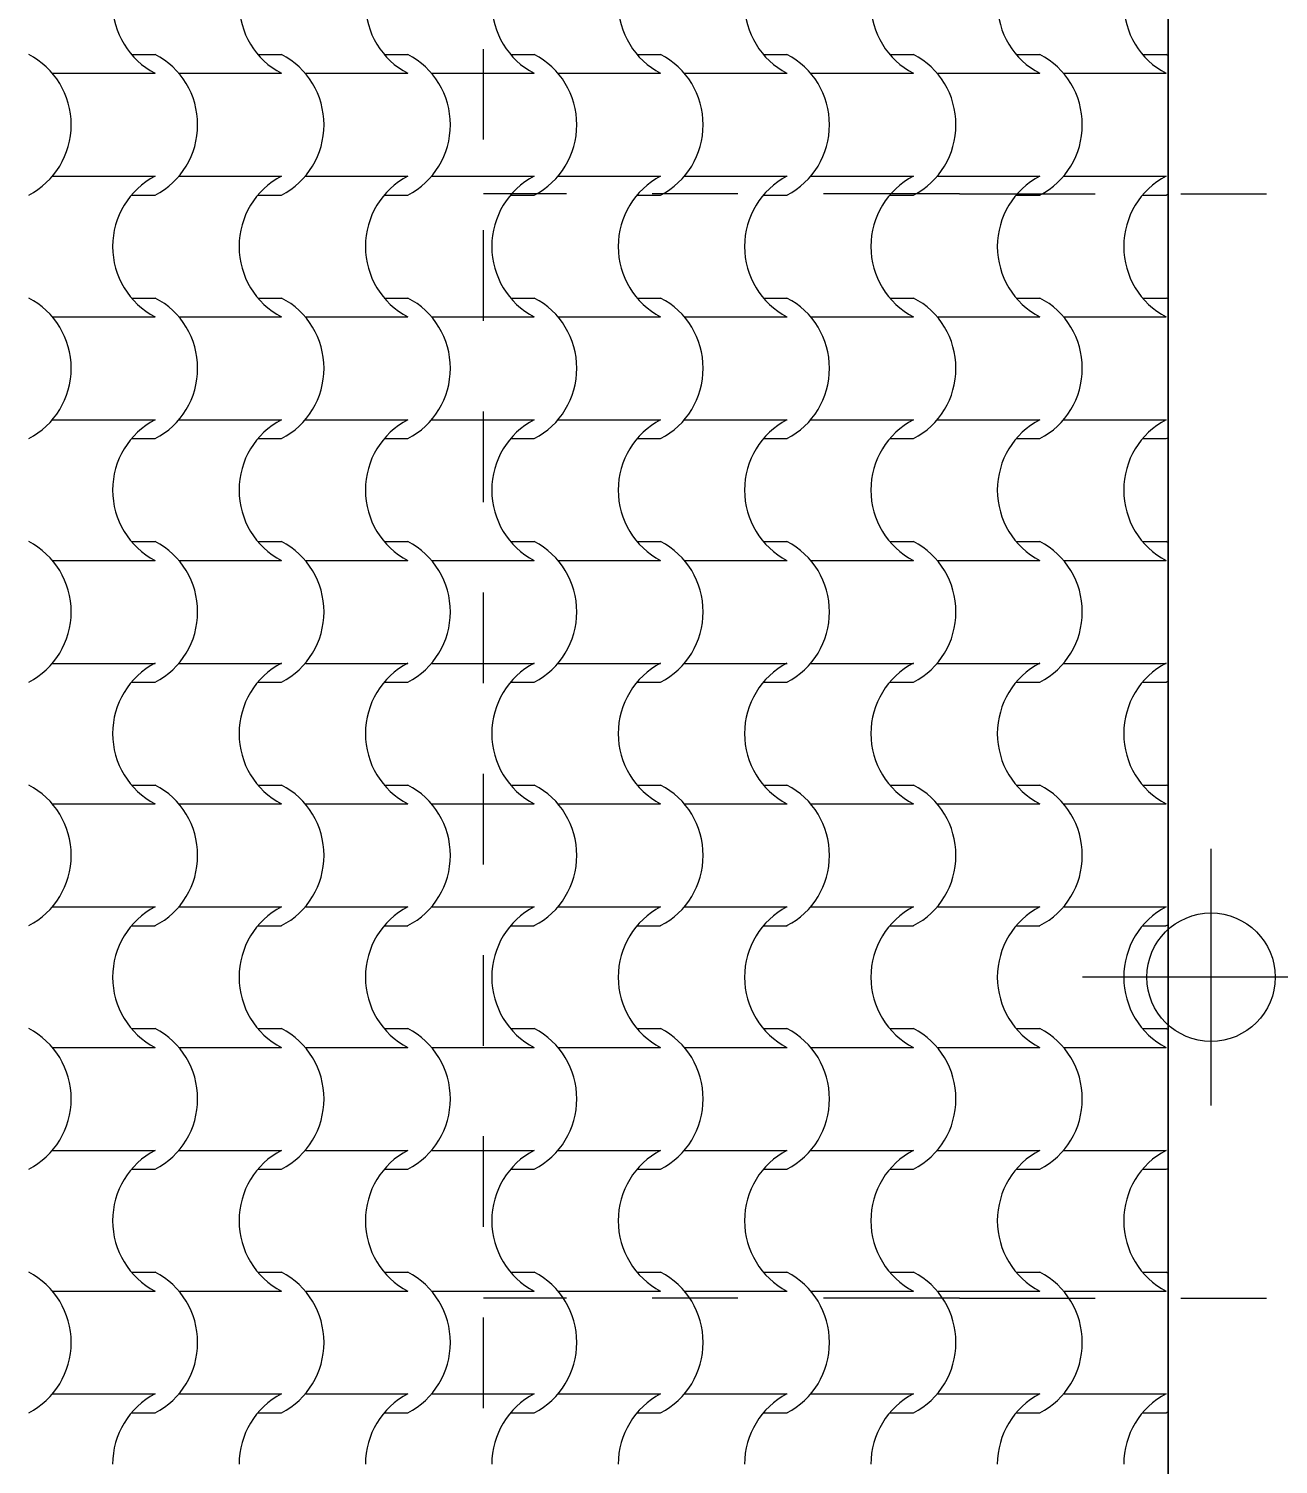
# Model space of a CAD drawing. Header units: metres. Extents: x -41 to 412, y -15 to 25.
# Drawn here: x 141.819 to 143.278, y 11.913 to 13.59 of the extents above; entities that cross this region are included whole.
import ezdxf

# ---------------------------------------------------------------- set-up
doc = ezdxf.new("R2010")
doc.units = ezdxf.units.M
doc.header["$MEASUREMENT"] = 0
doc.linetypes.add('Dashed', pattern=[0.211667, 0.105833, -0.105833])
doc.linetypes.add('Dot & Dashed', pattern=[0.335139, 0.15875, -0.088194, 0, -0.088194])
for name, color, linetype in [('2D Drafting - General', 7, 'Continuous'), ('Dimensioning - General', 7, 'Continuous'), ('Interior - Furniture', 7, 'Continuous'), ('Shell - Roof', 7, 'Continuous'), ('Structural - Grid', 7, 'Continuous')]:
    doc.layers.add(name, color=color, linetype=linetype)
doc.styles.add('GENERATED_STYLE_2', font='arial.ttf')
doc.dimstyles.new('GENERATED_STYLE__1', dxfattribs={"dimtxt": 0.1, "dimasz": 0.0475, "dimexe": 0.18, "dimexo": 0.2, "dimgap": 0.09, "dimtad": 3, "dimzin": 0, "dimdsep": 46, "dimtxsty": 'GENERATED_STYLE_2', "dimblk": 'ARROWHEAD_2', "dimblk1": 'ARROWHEAD_2', "dimblk2": 'ARROWHEAD_2', "dimcen": 0.09, "dimclrd": 256, "dimclre": 256, "dimclrt": 5, "dimazin": 0, "dimtfac": 1, "dimtdec": 4, "dimtmove": 0, "dimatfit": 3, "dimfxl": 1, "dimtolj": 1, "dimtzin": 0, "dimarcsym": 0})

# ---------------------------------------------------------------- blocks, each defined once
blk = doc.blocks.new('*X48', base_point=(152.192, 0))
at = {"layer": 'Shell - Roof', "color": 23, "linetype": 'Continuous', "lineweight": 13, "true_color": 0xbf8080}
for p, q in [((141.9386, 13.5597), (141.9661, 13.5597)), ((142.0862, 13.5597), (142.1138, 13.5597)), ((142.2339, 13.5597), (142.2614, 13.5597)), ((142.3815, 13.5597), (142.409, 13.5597)), ((142.5291, 13.5597), (142.5567, 13.5597)), ((142.6768, 13.5597), (142.7043, 13.5597)), ((142.8244, 13.5597), (142.8519, 13.5597)), ((142.972, 13.5597), (142.9996, 13.5597)), ((143.1197, 13.5597), (143.1472, 13.5597)), ((141.8464, 13.5377), (141.9063, 13.5377)), ((141.9063, 13.5377), (141.9661, 13.5377)), ((141.994, 13.5377), (142.0539, 13.5377)), ((142.0539, 13.5377), (142.1138, 13.5377)), ((142.1417, 13.5377), (142.2015, 13.5377)), ((142.2015, 13.5377), (142.2614, 13.5377)), ((142.2893, 13.5377), (142.3492, 13.5377)), ((142.3492, 13.5377), (142.409, 13.5377)), ((142.4369, 13.5377), (142.4968, 13.5377)), ((142.4968, 13.5377), (142.5567, 13.5377)), ((142.5846, 13.5377), (142.6444, 13.5377)), ((142.6444, 13.5377), (142.7043, 13.5377)), ((142.7322, 13.5377), (142.7921, 13.5377)), ((142.7921, 13.5377), (142.8519, 13.5377)), ((142.8798, 13.5377), (142.9397, 13.5377)), ((142.9397, 13.5377), (142.9996, 13.5377)), ((143.0274, 13.5377), (143.0873, 13.5377)), ((143.0873, 13.5377), (143.1472, 13.5377)), ((141.8464, 13.4175), (141.9063, 13.4175)), ((141.9063, 13.4175), (141.9661, 13.4175)), ((141.994, 13.4175), (142.0539, 13.4175)), ((142.0539, 13.4175), (142.1138, 13.4175)), ((142.1417, 13.4175), (142.2015, 13.4175)), ((142.2015, 13.4175), (142.2614, 13.4175)), ((142.2893, 13.4175), (142.3492, 13.4175)), ((142.3492, 13.4175), (142.409, 13.4175)), ((142.4369, 13.4175), (142.4968, 13.4175)), ((142.4968, 13.4175), (142.5567, 13.4175)), ((142.5846, 13.4175), (142.6444, 13.4175)), ((142.6444, 13.4175), (142.7043, 13.4175)), ((142.7322, 13.4175), (142.7921, 13.4175)), ((142.7921, 13.4175), (142.8519, 13.4175)), ((142.8798, 13.4175), (142.9397, 13.4175)), ((142.9397, 13.4175), (142.9996, 13.4175)), ((143.0274, 13.4175), (143.0873, 13.4175)), ((143.0873, 13.4175), (143.1472, 13.4175)), ((141.9386, 13.3955), (141.9661, 13.3955)), ((142.0862, 13.3955), (142.1138, 13.3955)), ((142.2339, 13.3955), (142.2614, 13.3955)), ((142.3815, 13.3955), (142.409, 13.3955)), ((142.5291, 13.3955), (142.5567, 13.3955)), ((142.6768, 13.3955), (142.7043, 13.3955)), ((142.8244, 13.3955), (142.8519, 13.3955)), ((142.972, 13.3955), (142.9996, 13.3955)), ((143.1197, 13.3955), (143.1472, 13.3955)), ((141.9386, 13.2752), (141.9661, 13.2752)), ((142.0862, 13.2752), (142.1138, 13.2752)), ((142.2339, 13.2752), (142.2614, 13.2752)), ((142.3815, 13.2752), (142.409, 13.2752)), ((142.5291, 13.2752), (142.5567, 13.2752)), ((142.6768, 13.2752), (142.7043, 13.2752)), ((142.8244, 13.2752), (142.8519, 13.2752)), ((142.972, 13.2752), (142.9996, 13.2752)), ((143.1197, 13.2752), (143.1472, 13.2752)), ((141.8464, 13.2532), (141.9063, 13.2532)), ((141.9063, 13.2532), (141.9661, 13.2532)), ((141.994, 13.2532), (142.0539, 13.2532)), ((142.0539, 13.2532), (142.1138, 13.2532)), ((142.1417, 13.2532), (142.2015, 13.2532)), ((142.2015, 13.2532), (142.2614, 13.2532)), ((142.2893, 13.2532), (142.3492, 13.2532)), ((142.3492, 13.2532), (142.409, 13.2532)), ((142.4369, 13.2532), (142.4968, 13.2532)), ((142.4968, 13.2532), (142.5567, 13.2532)), ((142.5846, 13.2532), (142.6444, 13.2532)), ((142.6444, 13.2532), (142.7043, 13.2532)), ((142.7322, 13.2532), (142.7921, 13.2532)), ((142.7921, 13.2532), (142.8519, 13.2532)), ((142.8798, 13.2532), (142.9397, 13.2532)), ((142.9397, 13.2532), (142.9996, 13.2532)), ((143.0274, 13.2532), (143.0873, 13.2532)), ((143.0873, 13.2532), (143.1472, 13.2532)), ((141.8464, 13.133), (141.9063, 13.133)), ((141.9063, 13.133), (141.9661, 13.133)), ((141.994, 13.133), (142.0539, 13.133)), ((142.0539, 13.133), (142.1138, 13.133)), ((142.1417, 13.133), (142.2015, 13.133)), ((142.2015, 13.133), (142.2614, 13.133)), ((142.2893, 13.133), (142.3492, 13.133)), ((142.3492, 13.133), (142.409, 13.133)), ((142.4369, 13.133), (142.4968, 13.133)), ((142.4968, 13.133), (142.5567, 13.133)), ((142.5846, 13.133), (142.6444, 13.133)), ((142.6444, 13.133), (142.7043, 13.133)), ((142.7322, 13.133), (142.7921, 13.133)), ((142.7921, 13.133), (142.8519, 13.133)), ((142.8798, 13.133), (142.9397, 13.133)), ((142.9397, 13.133), (142.9996, 13.133)), ((143.0274, 13.133), (143.0873, 13.133)), ((143.0873, 13.133), (143.1472, 13.133)), ((141.9386, 13.111), (141.9661, 13.111)), ((142.0862, 13.111), (142.1138, 13.111)), ((142.2339, 13.111), (142.2614, 13.111)), ((142.3815, 13.111), (142.409, 13.111)), ((142.5291, 13.111), (142.5567, 13.111)), ((142.6768, 13.111), (142.7043, 13.111)), ((142.8244, 13.111), (142.8519, 13.111)), ((142.972, 13.111), (142.9996, 13.111)), ((143.1197, 13.111), (143.1472, 13.111)), ((141.9386, 12.9908), (141.9661, 12.9908)), ((142.0862, 12.9908), (142.1138, 12.9908)), ((142.2339, 12.9908), (142.2614, 12.9908)), ((142.3815, 12.9908), (142.409, 12.9908)), ((142.5291, 12.9908), (142.5567, 12.9908)), ((142.6768, 12.9908), (142.7043, 12.9908)), ((142.8244, 12.9908), (142.8519, 12.9908)), ((142.972, 12.9908), (142.9996, 12.9908)), ((143.1197, 12.9908), (143.1472, 12.9908)), ((141.8464, 12.9687), (141.9063, 12.9687)), ((141.9063, 12.9687), (141.9661, 12.9687)), ((141.994, 12.9687), (142.0539, 12.9687)), ((142.0539, 12.9687), (142.1138, 12.9687)), ((142.1417, 12.9687), (142.2015, 12.9687)), ((142.2015, 12.9687), (142.2614, 12.9687)), ((142.2893, 12.9687), (142.3492, 12.9687)), ((142.3492, 12.9687), (142.409, 12.9687)), ((142.4369, 12.9687), (142.4968, 12.9687)), ((142.4968, 12.9687), (142.5567, 12.9687)), ((142.5846, 12.9687), (142.6444, 12.9687)), ((142.6444, 12.9687), (142.7043, 12.9687)), ((142.7322, 12.9687), (142.7921, 12.9687)), ((142.7921, 12.9687), (142.8519, 12.9687)), ((142.8798, 12.9687), (142.9397, 12.9687)), ((142.9397, 12.9687), (142.9996, 12.9687)), ((143.0274, 12.9687), (143.0873, 12.9687)), ((143.0873, 12.9687), (143.1472, 12.9687)), ((141.8464, 12.8485), (141.9063, 12.8485)), ((141.9063, 12.8485), (141.9661, 12.8485)), ((141.994, 12.8485), (142.0539, 12.8485)), ((142.0539, 12.8485), (142.1138, 12.8485)), ((142.1417, 12.8485), (142.2015, 12.8485)), ((142.2015, 12.8485), (142.2614, 12.8485)), ((142.2893, 12.8485), (142.3492, 12.8485)), ((142.3492, 12.8485), (142.409, 12.8485)), ((142.4369, 12.8485), (142.4968, 12.8485)), ((142.4968, 12.8485), (142.5567, 12.8485)), ((142.5846, 12.8485), (142.6444, 12.8485)), ((142.6444, 12.8485), (142.7043, 12.8485)), ((142.7322, 12.8485), (142.7921, 12.8485)), ((142.7921, 12.8485), (142.8519, 12.8485)), ((142.8798, 12.8485), (142.9397, 12.8485)), ((142.9397, 12.8485), (142.9996, 12.8485)), ((143.0274, 12.8485), (143.0873, 12.8485)), ((143.0873, 12.8485), (143.1472, 12.8485)), ((141.9386, 12.8265), (141.9661, 12.8265)), ((142.0862, 12.8265), (142.1138, 12.8265)), ((142.2339, 12.8265), (142.2614, 12.8265)), ((142.3815, 12.8265), (142.409, 12.8265)), ((142.5291, 12.8265), (142.5567, 12.8265)), ((142.6768, 12.8265), (142.7043, 12.8265)), ((142.8244, 12.8265), (142.8519, 12.8265)), ((142.972, 12.8265), (142.9996, 12.8265)), ((143.1197, 12.8265), (143.1472, 12.8265)), ((141.9386, 12.7063), (141.9661, 12.7063)), ((142.0862, 12.7063), (142.1138, 12.7063)), ((142.2339, 12.7063), (142.2614, 12.7063)), ((142.3815, 12.7063), (142.409, 12.7063)), ((142.5291, 12.7063), (142.5567, 12.7063)), ((142.6768, 12.7063), (142.7043, 12.7063)), ((142.8244, 12.7063), (142.8519, 12.7063)), ((142.972, 12.7063), (142.9996, 12.7063)), ((143.1197, 12.7063), (143.1472, 12.7063)), ((141.8464, 12.6843), (141.9063, 12.6843)), ((141.9063, 12.6843), (141.9661, 12.6843)), ((141.994, 12.6843), (142.0539, 12.6843)), ((142.0539, 12.6843), (142.1138, 12.6843)), ((142.1417, 12.6843), (142.2015, 12.6843)), ((142.2015, 12.6843), (142.2614, 12.6843)), ((142.2893, 12.6843), (142.3492, 12.6843)), ((142.3492, 12.6843), (142.409, 12.6843)), ((142.4369, 12.6843), (142.4968, 12.6843)), ((142.4968, 12.6843), (142.5567, 12.6843)), ((142.5846, 12.6843), (142.6444, 12.6843)), ((142.6444, 12.6843), (142.7043, 12.6843)), ((142.7322, 12.6843), (142.7921, 12.6843)), ((142.7921, 12.6843), (142.8519, 12.6843)), ((142.8798, 12.6843), (142.9397, 12.6843)), ((142.9397, 12.6843), (142.9996, 12.6843)), ((143.0274, 12.6843), (143.0873, 12.6843)), ((143.0873, 12.6843), (143.1472, 12.6843)), ((141.8464, 12.564), (141.9063, 12.564)), ((141.9063, 12.564), (141.9661, 12.564)), ((141.994, 12.564), (142.0539, 12.564)), ((142.0539, 12.564), (142.1138, 12.564)), ((142.1417, 12.564), (142.2015, 12.564)), ((142.2015, 12.564), (142.2614, 12.564)), ((142.2893, 12.564), (142.3492, 12.564)), ((142.3492, 12.564), (142.409, 12.564)), ((142.4369, 12.564), (142.4968, 12.564)), ((142.4968, 12.564), (142.5567, 12.564)), ((142.5846, 12.564), (142.6444, 12.564)), ((142.6444, 12.564), (142.7043, 12.564)), ((142.7322, 12.564), (142.7921, 12.564)), ((142.7921, 12.564), (142.8519, 12.564)), ((142.8798, 12.564), (142.9397, 12.564)), ((142.9397, 12.564), (142.9996, 12.564)), ((143.0274, 12.564), (143.0873, 12.564)), ((143.0873, 12.564), (143.1472, 12.564)), ((141.9386, 12.542), (141.9661, 12.542)), ((142.0862, 12.542), (142.1138, 12.542)), ((142.2339, 12.542), (142.2614, 12.542)), ((142.3815, 12.542), (142.409, 12.542)), ((142.5291, 12.542), (142.5567, 12.542)), ((142.6768, 12.542), (142.7043, 12.542)), ((142.8244, 12.542), (142.8519, 12.542)), ((142.972, 12.542), (142.9996, 12.542)), ((143.1197, 12.542), (143.1472, 12.542)), ((141.9386, 12.4218), (141.9661, 12.4218)), ((142.0862, 12.4218), (142.1138, 12.4218)), ((142.2339, 12.4218), (142.2614, 12.4218)), ((142.3815, 12.4218), (142.409, 12.4218)), ((142.5291, 12.4218), (142.5567, 12.4218)), ((142.6768, 12.4218), (142.7043, 12.4218)), ((142.8244, 12.4218), (142.8519, 12.4218)), ((142.972, 12.4218), (142.9996, 12.4218)), ((143.1197, 12.4218), (143.1472, 12.4218)), ((141.8464, 12.3998), (141.9063, 12.3998)), ((141.9063, 12.3998), (141.9661, 12.3998)), ((141.994, 12.3998), (142.0539, 12.3998)), ((142.0539, 12.3998), (142.1138, 12.3998)), ((142.1417, 12.3998), (142.2015, 12.3998)), ((142.2015, 12.3998), (142.2614, 12.3998)), ((142.2893, 12.3998), (142.3492, 12.3998)), ((142.3492, 12.3998), (142.409, 12.3998)), ((142.4369, 12.3998), (142.4968, 12.3998)), ((142.4968, 12.3998), (142.5567, 12.3998)), ((142.5846, 12.3998), (142.6444, 12.3998)), ((142.6444, 12.3998), (142.7043, 12.3998)), ((142.7322, 12.3998), (142.7921, 12.3998)), ((142.7921, 12.3998), (142.8519, 12.3998)), ((142.8798, 12.3998), (142.9397, 12.3998)), ((142.9397, 12.3998), (142.9996, 12.3998)), ((143.0274, 12.3998), (143.0873, 12.3998)), ((143.0873, 12.3998), (143.1472, 12.3998)), ((141.8464, 12.2796), (141.9063, 12.2796)), ((141.9063, 12.2796), (141.9661, 12.2796)), ((141.994, 12.2796), (142.0539, 12.2796)), ((142.0539, 12.2796), (142.1138, 12.2796)), ((142.1417, 12.2796), (142.2015, 12.2796)), ((142.2015, 12.2796), (142.2614, 12.2796)), ((142.2893, 12.2796), (142.3492, 12.2796)), ((142.3492, 12.2796), (142.409, 12.2796)), ((142.4369, 12.2796), (142.4968, 12.2796)), ((142.4968, 12.2796), (142.5567, 12.2796)), ((142.5846, 12.2796), (142.6444, 12.2796)), ((142.6444, 12.2796), (142.7043, 12.2796)), ((142.7322, 12.2796), (142.7921, 12.2796)), ((142.7921, 12.2796), (142.8519, 12.2796)), ((142.8798, 12.2796), (142.9397, 12.2796)), ((142.9397, 12.2796), (142.9996, 12.2796)), ((143.0274, 12.2796), (143.0873, 12.2796)), ((143.0873, 12.2796), (143.1472, 12.2796)), ((141.9386, 12.2575), (141.9661, 12.2575)), ((142.0862, 12.2575), (142.1138, 12.2575)), ((142.2339, 12.2575), (142.2614, 12.2575)), ((142.3815, 12.2575), (142.409, 12.2575)), ((142.5291, 12.2575), (142.5567, 12.2575)), ((142.6768, 12.2575), (142.7043, 12.2575)), ((142.8244, 12.2575), (142.8519, 12.2575)), ((142.972, 12.2575), (142.9996, 12.2575)), ((143.1197, 12.2575), (143.1472, 12.2575)), ((141.9386, 12.1373), (141.9661, 12.1373)), ((142.0862, 12.1373), (142.1138, 12.1373)), ((142.2339, 12.1373), (142.2614, 12.1373)), ((142.3815, 12.1373), (142.409, 12.1373)), ((142.5291, 12.1373), (142.5567, 12.1373)), ((142.6768, 12.1373), (142.7043, 12.1373)), ((142.8244, 12.1373), (142.8519, 12.1373)), ((142.972, 12.1373), (142.9996, 12.1373)), ((143.1197, 12.1373), (143.1472, 12.1373)), ((141.8464, 12.1153), (141.9063, 12.1153)), ((141.9063, 12.1153), (141.9661, 12.1153)), ((141.994, 12.1153), (142.0539, 12.1153)), ((142.0539, 12.1153), (142.1138, 12.1153)), ((142.1417, 12.1153), (142.2015, 12.1153)), ((142.2015, 12.1153), (142.2614, 12.1153)), ((142.2893, 12.1153), (142.3492, 12.1153)), ((142.3492, 12.1153), (142.409, 12.1153)), ((142.4369, 12.1153), (142.4968, 12.1153)), ((142.4968, 12.1153), (142.5567, 12.1153)), ((142.5846, 12.1153), (142.6444, 12.1153)), ((142.6444, 12.1153), (142.7043, 12.1153)), ((142.7322, 12.1153), (142.7921, 12.1153)), ((142.7921, 12.1153), (142.8519, 12.1153)), ((142.8798, 12.1153), (142.9397, 12.1153)), ((142.9397, 12.1153), (142.9996, 12.1153)), ((143.0274, 12.1153), (143.0873, 12.1153)), ((143.0873, 12.1153), (143.1472, 12.1153)), ((141.8464, 11.9951), (141.9063, 11.9951)), ((141.9063, 11.9951), (141.9661, 11.9951)), ((141.994, 11.9951), (142.0539, 11.9951)), ((142.0539, 11.9951), (142.1138, 11.9951)), ((142.1417, 11.9951), (142.2015, 11.9951)), ((142.2015, 11.9951), (142.2614, 11.9951)), ((142.2893, 11.9951), (142.3492, 11.9951)), ((142.3492, 11.9951), (142.409, 11.9951)), ((142.4369, 11.9951), (142.4968, 11.9951)), ((142.4968, 11.9951), (142.5567, 11.9951)), ((142.5846, 11.9951), (142.6444, 11.9951)), ((142.6444, 11.9951), (142.7043, 11.9951)), ((142.7322, 11.9951), (142.7921, 11.9951)), ((142.7921, 11.9951), (142.8519, 11.9951)), ((142.8798, 11.9951), (142.9397, 11.9951)), ((142.9397, 11.9951), (142.9996, 11.9951)), ((143.0274, 11.9951), (143.0873, 11.9951)), ((143.0873, 11.9951), (143.1472, 11.9951)), ((141.9386, 11.9731), (141.9661, 11.9731)), ((142.0862, 11.9731), (142.1138, 11.9731)), ((142.2339, 11.9731), (142.2614, 11.9731)), ((142.3815, 11.9731), (142.409, 11.9731)), ((142.5291, 11.9731), (142.5567, 11.9731)), ((142.6768, 11.9731), (142.7043, 11.9731)), ((142.8244, 11.9731), (142.8519, 11.9731)), ((142.972, 11.9731), (142.9996, 11.9731)), ((143.1197, 11.9731), (143.1472, 11.9731))]:
    blk.add_line(p, q, dxfattribs=at)
for centre, major_axis, start_param, end_param in [((142.0073, 13.6201), (0, 0.0925), 1.573772, 2.670554), ((142.155, 13.6201), (0, 0.0925), 1.573772, 2.670554), ((142.3026, 13.6201), (0, 0.0925), 1.573772, 2.670554), ((142.4502, 13.6201), (0, 0.0925), 1.573772, 2.670554), ((142.5979, 13.6201), (0, 0.0925), 1.573772, 2.670554), ((142.7455, 13.6201), (0, 0.0925), 1.573772, 2.670554), ((142.8931, 13.6201), (0, 0.0925), 1.573772, 2.670554), ((143.0408, 13.6201), (0, 0.0925), 1.573772, 2.670554), ((143.1884, 13.6201), (0, 0.0925), 1.573772, 2.670554), ((141.7779, 13.4776), (0, 0.0919), 3.607672, 5.817106), ((141.9256, 13.4776), (0, 0.0919), 3.607672, 5.817106), ((142.0732, 13.4776), (0, 0.0919), 3.607672, 5.817106), ((142.2208, 13.4776), (0, 0.0919), 3.607672, 5.817106), ((142.3685, 13.4776), (0, 0.0919), 3.607672, 5.817106), ((142.5161, 13.4776), (0, 0.0919), 3.607672, 5.817106), ((142.6637, 13.4776), (0, 0.0919), 3.607672, 5.817106), ((142.8114, 13.4776), (0, 0.0919), 3.607672, 5.817106), ((142.959, 13.4776), (0, 0.0919), 3.607672, 5.817106), ((143.1066, 13.4776), (0, 0.0919), 5.786515, 5.817106), ((142.0073, 13.3351), (0, 0.0925), 0.471039, 1.56782), ((142.155, 13.3351), (0, 0.0925), 0.471039, 1.56782), ((142.3026, 13.3351), (0, 0.0925), 0.471039, 1.56782), ((142.4502, 13.3351), (0, 0.0925), 0.471039, 1.56782), ((142.5979, 13.3351), (0, 0.0925), 0.471039, 1.56782), ((142.7455, 13.3351), (0, 0.0925), 0.471039, 1.56782), ((142.8931, 13.3351), (0, 0.0925), 0.471039, 1.56782), ((143.0408, 13.3351), (0, 0.0925), 0.471039, 1.56782), ((143.1884, 13.3351), (0, 0.0925), 0.471039, 1.56782), ((143.1066, 13.4776), (0, 0.0919), 3.607672, 3.638263), ((142.0073, 13.3356), (0, 0.0925), 1.573772, 2.670554), ((142.155, 13.3356), (0, 0.0925), 1.573772, 2.670554), ((142.3026, 13.3356), (0, 0.0925), 1.573772, 2.670554), ((142.4502, 13.3356), (0, 0.0925), 1.573772, 2.670554), ((142.5979, 13.3356), (0, 0.0925), 1.573772, 2.670554), ((142.7455, 13.3356), (0, 0.0925), 1.573772, 2.670554), ((142.8931, 13.3356), (0, 0.0925), 1.573772, 2.670554), ((143.0408, 13.3356), (0, 0.0925), 1.573772, 2.670554), ((143.1884, 13.3356), (0, 0.0925), 1.573772, 2.670554), ((141.7779, 13.1931), (0, 0.0919), 3.607672, 5.817106), ((141.9256, 13.1931), (0, 0.0919), 3.607672, 5.817106), ((142.0732, 13.1931), (0, 0.0919), 3.607672, 5.817106), ((142.2208, 13.1931), (0, 0.0919), 3.607672, 5.817106), ((142.3685, 13.1931), (0, 0.0919), 3.607672, 5.817106), ((142.5161, 13.1931), (0, 0.0919), 3.607672, 5.817106), ((142.6637, 13.1931), (0, 0.0919), 3.607672, 5.817106), ((142.8114, 13.1931), (0, 0.0919), 3.607672, 5.817106), ((142.959, 13.1931), (0, 0.0919), 3.607672, 5.817106), ((143.1066, 13.1931), (0, 0.0919), 5.786515, 5.817106), ((142.0073, 13.0506), (0, 0.0925), 0.471039, 1.56782), ((142.155, 13.0506), (0, 0.0925), 0.471039, 1.56782), ((142.3026, 13.0506), (0, 0.0925), 0.471039, 1.56782), ((142.4502, 13.0506), (0, 0.0925), 0.471039, 1.56782), ((142.5979, 13.0506), (0, 0.0925), 0.471039, 1.56782), ((142.7455, 13.0506), (0, 0.0925), 0.471039, 1.56782), ((142.8931, 13.0506), (0, 0.0925), 0.471039, 1.56782), ((143.0408, 13.0506), (0, 0.0925), 0.471039, 1.56782), ((143.1884, 13.0506), (0, 0.0925), 0.471039, 1.56782), ((143.1066, 13.1931), (0, 0.0919), 3.607672, 3.638263), ((142.0073, 13.0511), (0, 0.0925), 1.573772, 2.670554), ((142.155, 13.0511), (0, 0.0925), 1.573772, 2.670554), ((142.3026, 13.0511), (0, 0.0925), 1.573772, 2.670554), ((142.4502, 13.0511), (0, 0.0925), 1.573772, 2.670554), ((142.5979, 13.0511), (0, 0.0925), 1.573772, 2.670554), ((142.7455, 13.0511), (0, 0.0925), 1.573772, 2.670554), ((142.8931, 13.0511), (0, 0.0925), 1.573772, 2.670554), ((143.0408, 13.0511), (0, 0.0925), 1.573772, 2.670554), ((143.1884, 13.0511), (0, 0.0925), 1.573772, 2.670554), ((141.7779, 12.9086), (0, 0.0919), 3.607672, 5.817106), ((141.9256, 12.9086), (0, 0.0919), 3.607672, 5.817106), ((142.0732, 12.9086), (0, 0.0919), 3.607672, 5.817106), ((142.2208, 12.9086), (0, 0.0919), 3.607672, 5.817106), ((142.3685, 12.9086), (0, 0.0919), 3.607672, 5.817106), ((142.5161, 12.9086), (0, 0.0919), 3.607672, 5.817106), ((142.6637, 12.9086), (0, 0.0919), 3.607672, 5.817106), ((142.8114, 12.9086), (0, 0.0919), 3.607672, 5.817106), ((142.959, 12.9086), (0, 0.0919), 3.607672, 5.817106), ((143.1066, 12.9086), (0, 0.0919), 5.786515, 5.817106), ((142.0073, 12.7661), (0, 0.0925), 0.471039, 1.56782), ((142.155, 12.7661), (0, 0.0925), 0.471039, 1.56782), ((142.3026, 12.7661), (0, 0.0925), 0.471039, 1.56782), ((142.4502, 12.7661), (0, 0.0925), 0.471039, 1.56782), ((142.5979, 12.7661), (0, 0.0925), 0.471039, 1.56782), ((142.7455, 12.7661), (0, 0.0925), 0.471039, 1.56782), ((142.8931, 12.7661), (0, 0.0925), 0.471039, 1.56782), ((143.0408, 12.7661), (0, 0.0925), 0.471039, 1.56782), ((143.1884, 12.7661), (0, 0.0925), 0.471039, 1.56782), ((143.1066, 12.9086), (0, 0.0919), 3.607672, 3.638263), ((142.0073, 12.7667), (0, 0.0925), 1.573772, 2.670554), ((142.155, 12.7667), (0, 0.0925), 1.573772, 2.670554), ((142.3026, 12.7667), (0, 0.0925), 1.573772, 2.670554), ((142.4502, 12.7667), (0, 0.0925), 1.573772, 2.670554), ((142.5979, 12.7667), (0, 0.0925), 1.573772, 2.670554), ((142.7455, 12.7667), (0, 0.0925), 1.573772, 2.670554), ((142.8931, 12.7667), (0, 0.0925), 1.573772, 2.670554), ((143.0408, 12.7667), (0, 0.0925), 1.573772, 2.670554), ((143.1884, 12.7667), (0, 0.0925), 1.573772, 2.670554), ((141.7779, 12.6242), (0, 0.0919), 3.607672, 5.817106), ((141.9256, 12.6242), (0, 0.0919), 3.607672, 5.817106), ((142.0732, 12.6242), (0, 0.0919), 3.607672, 5.817106), ((142.2208, 12.6242), (0, 0.0919), 3.607672, 5.817106), ((142.3685, 12.6242), (0, 0.0919), 3.607672, 5.817106), ((142.5161, 12.6242), (0, 0.0919), 3.607672, 5.817106), ((142.6637, 12.6242), (0, 0.0919), 3.607672, 5.817106), ((142.8114, 12.6242), (0, 0.0919), 3.607672, 5.817106), ((142.959, 12.6242), (0, 0.0919), 3.607672, 5.817106), ((143.1066, 12.6242), (0, 0.0919), 5.786515, 5.817106), ((142.0073, 12.4816), (0, 0.0925), 0.471039, 1.56782), ((142.155, 12.4816), (0, 0.0925), 0.471039, 1.56782), ((142.3026, 12.4816), (0, 0.0925), 0.471039, 1.56782), ((142.4502, 12.4816), (0, 0.0925), 0.471039, 1.56782), ((142.5979, 12.4816), (0, 0.0925), 0.471039, 1.56782), ((142.7455, 12.4816), (0, 0.0925), 0.471039, 1.56782), ((142.8931, 12.4816), (0, 0.0925), 0.471039, 1.56782), ((143.0408, 12.4816), (0, 0.0925), 0.471039, 1.56782), ((143.1884, 12.4816), (0, 0.0925), 0.471039, 1.56782), ((143.1066, 12.6242), (0, 0.0919), 3.607672, 3.638263), ((142.0073, 12.4822), (0, 0.0925), 1.573772, 2.670554), ((142.155, 12.4822), (0, 0.0925), 1.573772, 2.670554), ((142.3026, 12.4822), (0, 0.0925), 1.573772, 2.670554), ((142.4502, 12.4822), (0, 0.0925), 1.573772, 2.670554), ((142.5979, 12.4822), (0, 0.0925), 1.573772, 2.670554), ((142.7455, 12.4822), (0, 0.0925), 1.573772, 2.670554), ((142.8931, 12.4822), (0, 0.0925), 1.573772, 2.670554), ((143.0408, 12.4822), (0, 0.0925), 1.573772, 2.670554), ((143.1884, 12.4822), (0, 0.0925), 1.573772, 2.670554), ((141.7779, 12.3397), (0, 0.0919), 3.607672, 5.817106), ((141.9256, 12.3397), (0, 0.0919), 3.607672, 5.817106), ((142.0732, 12.3397), (0, 0.0919), 3.607672, 5.817106), ((142.2208, 12.3397), (0, 0.0919), 3.607672, 5.817106), ((142.3685, 12.3397), (0, 0.0919), 3.607672, 5.817106), ((142.5161, 12.3397), (0, 0.0919), 3.607672, 5.817106), ((142.6637, 12.3397), (0, 0.0919), 3.607672, 5.817106), ((142.8114, 12.3397), (0, 0.0919), 3.607672, 5.817106), ((142.959, 12.3397), (0, 0.0919), 3.607672, 5.817106), ((143.1066, 12.3397), (0, 0.0919), 5.786515, 5.817106), ((142.0073, 12.1972), (0, 0.0925), 0.471039, 1.56782), ((142.155, 12.1972), (0, 0.0925), 0.471039, 1.56782), ((142.3026, 12.1972), (0, 0.0925), 0.471039, 1.56782), ((142.4502, 12.1972), (0, 0.0925), 0.471039, 1.56782), ((142.5979, 12.1972), (0, 0.0925), 0.471039, 1.56782), ((142.7455, 12.1972), (0, 0.0925), 0.471039, 1.56782), ((142.8931, 12.1972), (0, 0.0925), 0.471039, 1.56782), ((143.0408, 12.1972), (0, 0.0925), 0.471039, 1.56782), ((143.1884, 12.1972), (0, 0.0925), 0.471039, 1.56782), ((143.1066, 12.3397), (0, 0.0919), 3.607672, 3.638263), ((142.0073, 12.1977), (0, 0.0925), 1.573772, 2.670554), ((142.155, 12.1977), (0, 0.0925), 1.573772, 2.670554), ((142.3026, 12.1977), (0, 0.0925), 1.573772, 2.670554), ((142.4502, 12.1977), (0, 0.0925), 1.573772, 2.670554), ((142.5979, 12.1977), (0, 0.0925), 1.573772, 2.670554), ((142.7455, 12.1977), (0, 0.0925), 1.573772, 2.670554), ((142.8931, 12.1977), (0, 0.0925), 1.573772, 2.670554), ((143.0408, 12.1977), (0, 0.0925), 1.573772, 2.670554), ((143.1884, 12.1977), (0, 0.0925), 1.573772, 2.670554), ((141.7779, 12.0552), (0, 0.0919), 3.607672, 5.817106), ((141.9256, 12.0552), (0, 0.0919), 3.607672, 5.817106), ((142.0732, 12.0552), (0, 0.0919), 3.607672, 5.817106), ((142.2208, 12.0552), (0, 0.0919), 3.607672, 5.817106), ((142.3685, 12.0552), (0, 0.0919), 3.607672, 5.817106), ((142.5161, 12.0552), (0, 0.0919), 3.607672, 5.817106), ((142.6637, 12.0552), (0, 0.0919), 3.607672, 5.817106), ((142.8114, 12.0552), (0, 0.0919), 3.607672, 5.817106), ((142.959, 12.0552), (0, 0.0919), 3.607672, 5.817106), ((143.1066, 12.0552), (0, 0.0919), 5.786515, 5.817106), ((142.0073, 11.9127), (0, 0.0925), 0.471039, 1.56782), ((142.155, 11.9127), (0, 0.0925), 0.471039, 1.56782), ((142.3026, 11.9127), (0, 0.0925), 0.471039, 1.56782), ((142.4502, 11.9127), (0, 0.0925), 0.471039, 1.56782), ((142.5979, 11.9127), (0, 0.0925), 0.471039, 1.56782), ((142.7455, 11.9127), (0, 0.0925), 0.471039, 1.56782), ((142.8931, 11.9127), (0, 0.0925), 0.471039, 1.56782), ((143.0408, 11.9127), (0, 0.0925), 0.471039, 1.56782), ((143.1884, 11.9127), (0, 0.0925), 0.471039, 1.56782), ((143.1066, 12.0552), (0, 0.0919), 3.607672, 3.638263)]:
    blk.add_ellipse(centre, major_axis=major_axis, ratio=0.982018, start_param=start_param, end_param=end_param, dxfattribs=at)
blk = doc.blocks.new('*D59', base_point=(152.192, 0))
at = {"layer": 'Dimensioning - General', "color": 151, "linetype": 'Continuous', "lineweight": 20, "true_color": 0x80c2ff, "transparency": 16777216}
for p, q in [((143.4798, 17.9069), (143.4798, 17.9375)), ((143.5267, 17.9069), (143.2798, 17.9069)), ((143.4798, 7.9569), (143.4798, 17.9069)), ((143.5267, 7.9569), (143.2798, 7.9569))]:
    blk.add_line(p, q, dxfattribs=at)
at = {"layer": 'Dimensioning - General', "color": 7, "linetype": 'Continuous', "lineweight": 60, "transparency": 16777216}
for p, q in [((143.511, 17.8889), (143.4485, 17.925)), ((143.4485, 7.975), (143.511, 7.9389))]:
    blk.add_line(p, q, dxfattribs=at)
at = {"layer": 'Dimensioning - General', "color": 5, "lineweight": 25, "transparency": 16777216, "insert": (143.5998, 12.7989), "char_height": 0.1, "attachment_point": 7, "rotation": 90, "style": 'GENERATED_STYLE_2'}
blk.add_mtext('\\A1;9.95', dxfattribs=at)
blk = doc.blocks.new('ARROWHEAD_2')
at = {"color": 0, "linetype": 'Continuous', "lineweight": 0}
for p, q in [((-0.378, -0.655), (0.378, 0.655)), ((0, 0), (-1, 0))]:
    blk.add_line(p, q, dxfattribs=at)

msp = doc.modelspace()

# ---------------------------------------------------------------- linework, layer by layer
at = {"layer": '2D Drafting - General', "color": 7, "linetype": 'Dashed', "lineweight": 13}
msp.add_lwpolyline([(132.3096, 17.9069), (132.3096, 7.9569), (142.3496, 7.9569), (142.3496, 17.0069), (137.3996, 17.0069), (137.3996, 17.9069), (137.2496, 17.9069), (137.2496, 17.0069), (132.4596, 17.0069), (132.4596, 17.9069)], close=True, dxfattribs=at)
at = {"layer": 'Interior - Furniture', "color": 251, "linetype": 'Continuous', "lineweight": 20, "true_color": 0x6a6a6a}
msp.add_line((143.1496, 6.7569), (143.1496, 17.8069), dxfattribs=at)
at = {"layer": 'Interior - Furniture', "color": 7, "linetype": 'Continuous', "lineweight": 13}
for p, q in [((143.1996, 12.3319), (143.1996, 12.6319)), ((143.3496, 12.4819), (143.0496, 12.4819))]:
    msp.add_line(p, q, dxfattribs=at)
msp.add_circle((143.1996, 12.4819), 0.075, dxfattribs=at)
at = {"layer": 'Shell - Roof', "color": 23, "linetype": 'Continuous', "lineweight": 13, "true_color": 0xbf8080, "flags": 128}
msp.add_lwpolyline([(143.1496, 17.9069), (143.1496, 7.0569)], dxfattribs=at)
at = {"layer": 'Structural - Grid', "color": 104, "linetype": 'Dot & Dashed', "lineweight": 13, "true_color": 0x029e21}
for p, q in [((142.9056, 13.3969), (142.3496, 13.3969)), ((142.9056, 13.3969), (143.3496, 13.3969)), ((142.9056, 12.1069), (142.3496, 12.1069)), ((142.9056, 12.1069), (143.3496, 12.1069))]:
    msp.add_line(p, q, dxfattribs=at)

# ---------------------------------------------------------------- block references
at = {"layer": 'Shell - Roof', "color": 23, "linetype": 'Continuous', "lineweight": 13, "true_color": 0xbf8080}
msp.add_blockref('*X48', (152.192, 0), dxfattribs=at)

# ---------------------------------------------------------------- dimensions: what is measured, and where the dimension line sits
at = {"layer": 'Dimensioning - General', "color": 151, "linetype": 'Continuous', "lineweight": 20, "true_color": 0x80c2ff}
dim = msp.add_linear_dim(base=(143.4798, 17.9069), p1=(142.3496, 7.9569), p2=(143.1496, 17.9069), angle=90, dimstyle='GENERATED_STYLE__1', dxfattribs=at)
dim.commit()
dim.dimension.update_dxf_attribs({"geometry": '*D59', "text_midpoint": (143.5498, 12.9288), "dimtype": 160, "text_rotation": 90})

doc.saveas('drawing.dxf')
